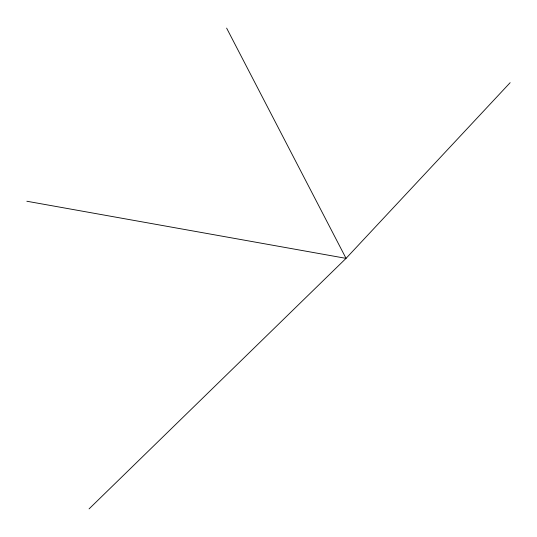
<?xml version="1.0" encoding="UTF-8"?>
<svg xmlns="http://www.w3.org/2000/svg" width="537" height="537" viewBox="0 0 537 537"><rect width="100%" height="100%" fill="white"/><g stroke="black" fill="none" stroke-linecap="round" stroke-linejoin="round"><path stroke-width="0.81" d="M510.15 82.678L346.05 258.364L89.075 508.888M26.85 201.241L346.05 258.364L226.621 28.112"/></g></svg>
